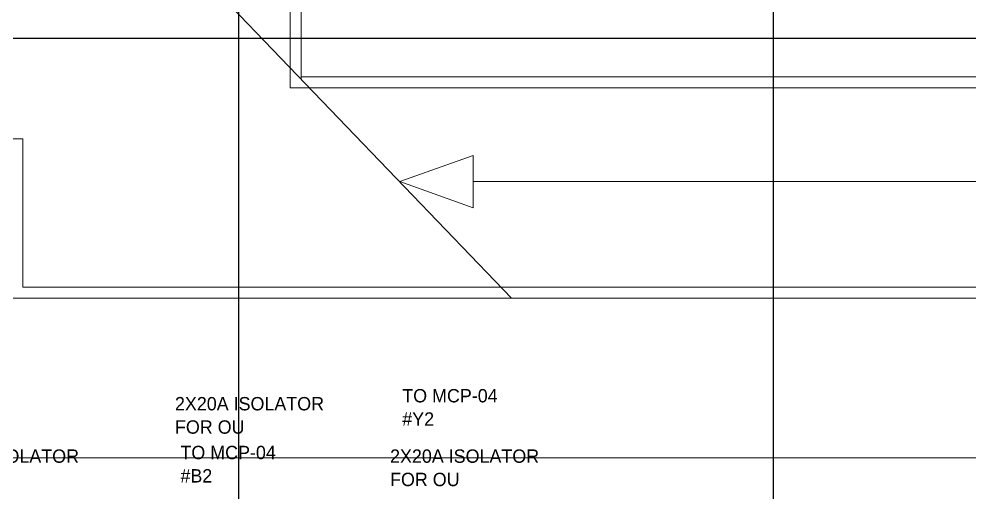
# Model space of a CAD drawing. Header units: metres. Extents: x 75097 to 220762, y -1557923 to -1361206.
# Drawn here: x 134201 to 147010, y -1454152 to -1447773 of the extents above; entities that cross this region are included whole.
import ezdxf

# ---------------------------------------------------------------- set-up
doc = ezdxf.new("R2010")
doc.units = ezdxf.units.M
doc.layers.get('0').update_dxf_attribs({"lineweight": 0})
doc.layers.add('A-100 - Copy$0$axes', color=8, linetype='Continuous')
doc.layers.add('A-100 - Copy$0$Proj', color=8, linetype='Continuous', lineweight=0)
doc.layers.add('E-POWR-IDEN _1-100_', color=7, linetype='Continuous', lineweight=9, true_color=0x4e7e3e)
doc.styles.add('Optima_5', font='', dxfattribs={"height": 3.001645})
doc.styles.get('Optima_5').set_extended_font_data('Optima')

# ---------------------------------------------------------------- blocks, each defined once
blk = doc.blocks.new('A-100 - Copy')
at = {"layer": 'A-100 - Copy$0$axes'}
for p, q in [((137163.3, -1477297.4, 0), (137163.3, -1387547.7, 0)), ((144363.7, -1477297.4, 0), (144363.7, -1387547.7, 0)), ((181015.3, -1448037.7, 2.4), (83877.8, -1448037.7, 2.4))]:
    blk.add_line(p, q, dxfattribs=at)
at = {"layer": 'A-100 - Copy$0$Proj'}
for p, q in [((140835, -1451537.7, 0), (136797.7, -1447330.9, 0)), ((137853.3, -1447372.7, 0), (137853.3, -1448702.7, 0)), ((138003.3, -1447522.7, 0), (138003.3, -1448587.1, 0)), ((159123.3, -1448552.7, 0), (138003.3, -1448552.7, 0)), ((159123.3, -1448552.7, 0), (138016.2, -1448552.7, 0)), ((159123.3, -1448702.7, 0), (137853.3, -1448702.7, 0)), ((159123.3, -1448702.7, 0), (137866.2, -1448702.7, 0)), ((134253.3, -1449387.7, 0), (122983.3, -1449387.7, 0)), ((134253.3, -1449387.7, 0), (134253.3, -1451387.7, 0)), ((151690.2, -1449965.3, 0), (140316.7, -1449965.3, 0)), ((134253.3, -1451387.7, 0), (140691, -1451387.7, 0)), ((140691, -1451387.7, 0), (158838.3, -1451387.7, 0)), ((140704, -1451387.7, 0), (159123.3, -1451387.7, 0)), ((134103.3, -1451537.7, 0), (140835, -1451537.7, 0)), ((140835, -1451537.7, 0), (158838.3, -1451537.7, 0)), ((140847.9, -1451537.7, 0), (159123.3, -1451537.7, 0))]:
    blk.add_line(p, q, dxfattribs=at)
at = {"layer": 'A-100 - Copy$0$Proj', "elevation": 0}
blk.add_lwpolyline([(157571.2, -1442382.7), (157571.2, -1453692.7), (116594.6, -1453692.7), (116594.6, -1442382.7)], close=True, dxfattribs=at)
blk.add_lwpolyline([(139331.8, -1449965.3), (140316.7, -1450317.3), (140316.7, -1449613.4), (139331.8, -1449965.3)], dxfattribs=at)

msp = doc.modelspace()

# ---------------------------------------------------------------- texts
at = {"layer": 'E-POWR-IDEN _1-100_', "width": 2475.925, "attachment_point": 1, "rotation": 360, "line_spacing_factor": 1.047943, "style": 'Optima_5'}
for s, insert, char_height in [('TO MCP-04 \\P#Y2', (139363.3, -1452763), 180.1), ('2X20A ISOLATOR\\PFOR OU', (136301.8, -1452870.7, 0), 180.099), ('TO MCP-04 \\P#B2', (136375.4, -1453528.9), 180.1), ('2X20A ISOLATOR\\PFOR OU', (133001.5, -1453577.8, 0), 180.099), ('2X20A ISOLATOR\\PFOR OU', (139198.8, -1453577.8, 0), 180.099)]:
    msp.add_mtext(s, dxfattribs=dict(at, insert=insert, char_height=char_height))

# ---------------------------------------------------------------- next in the draw order: block references
msp.add_blockref('A-100 - Copy', (0, 0))

doc.saveas('drawing.dxf')
